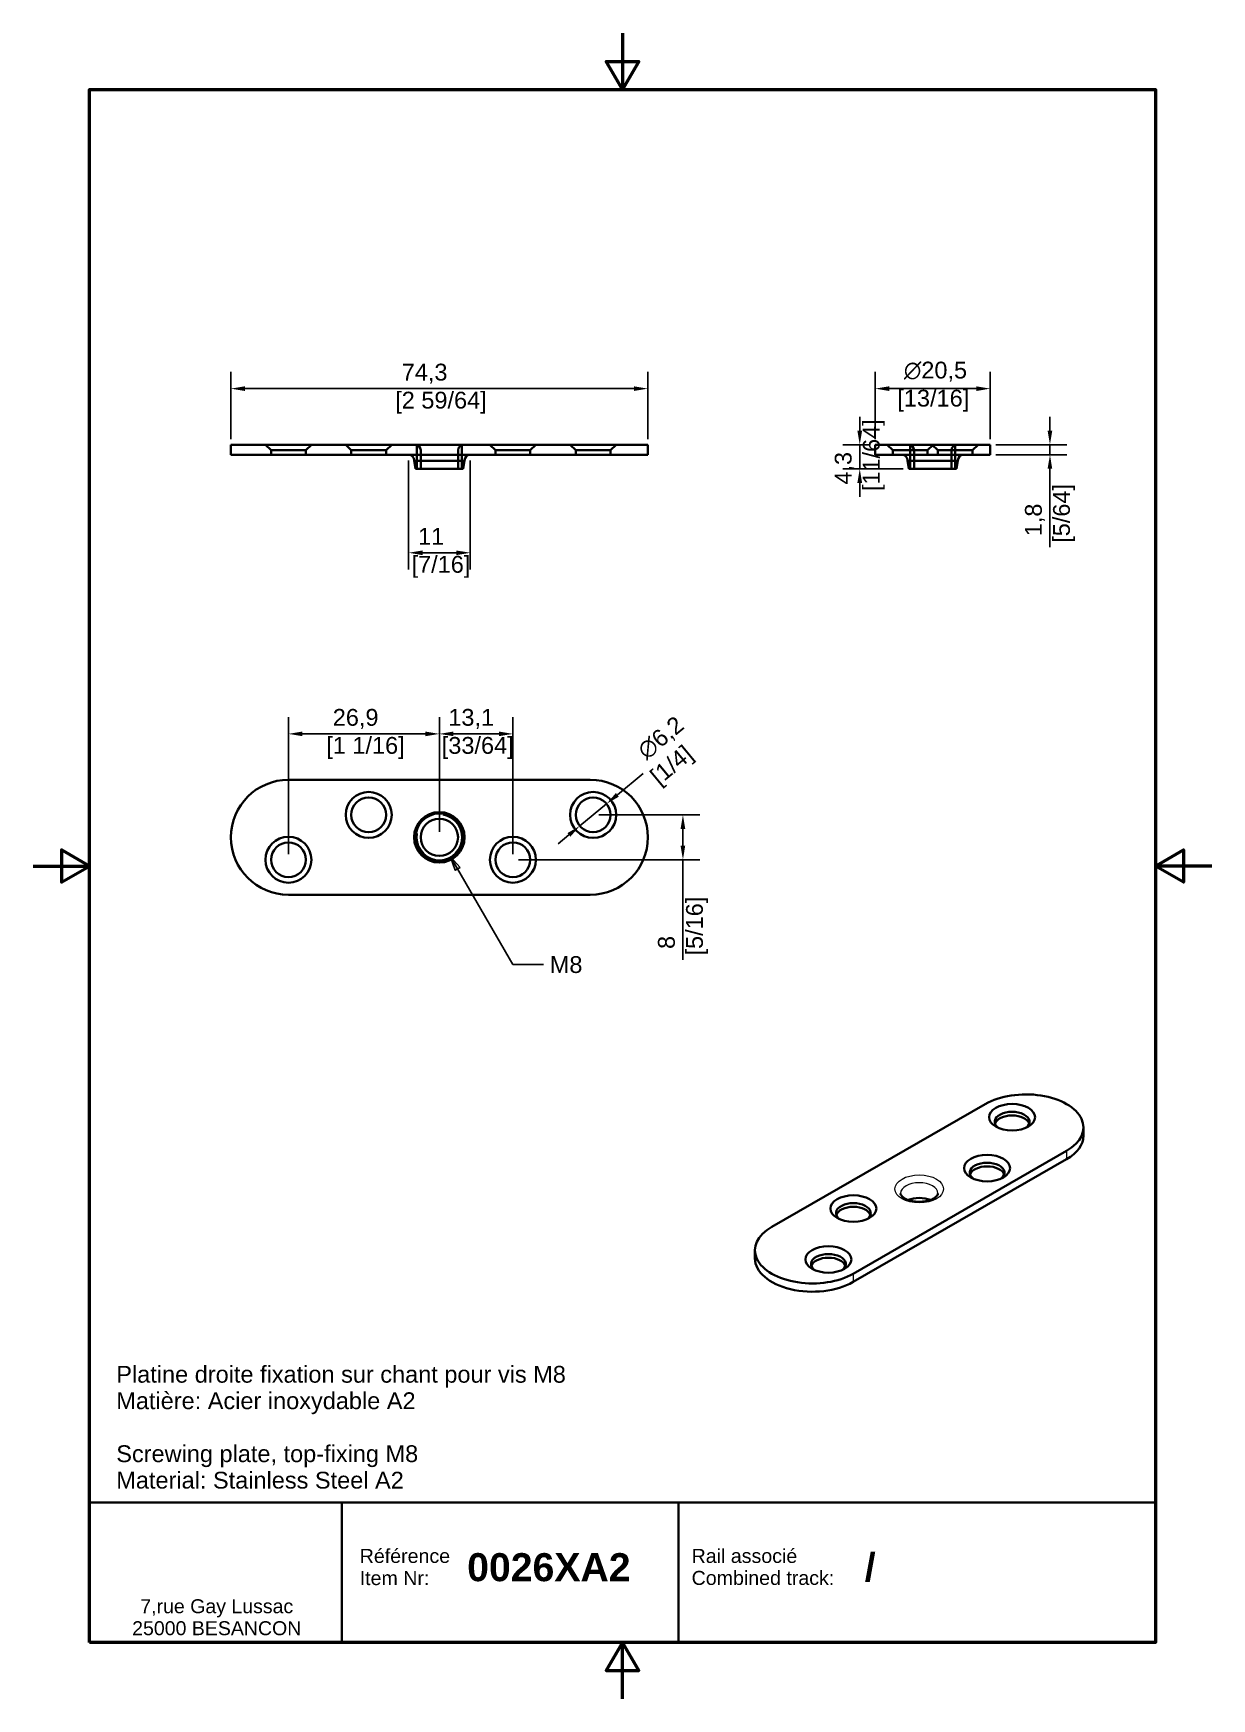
# Model space of a CAD drawing. Header units: millimetres. Extents: x 0 to 210, y 0 to 297.
import ezdxf

# ---------------------------------------------------------------- set-up
doc = ezdxf.new("R2010")
doc.units = ezdxf.units.MM
for name, color, linetype, lineweight in [('Arêtes cachées(ISO)', 7, 'Continuous', 35), ('Arêtes tangentes visibles(ISO)', 7, 'Continuous', 18), ('Arêtes visibles(ISO)', 7, 'Continuous', 35), ('Cadre_0', 7, 'Continuous', 50), ('Cotes(ISO)', 7, 'Continuous', 18), ('Filetages(ISO)', 7, 'Continuous', 18), ("Géométrie d'esquisse(ISO)", 7, 'Continuous', 35), ('Symboles(ISO)', 7, 'Continuous', 18)]:
    doc.layers.add(name, color=color, linetype=linetype, lineweight=lineweight)
doc.styles.add('Courant-ISO', font='arial.ttf')
doc.styles.add('MANTION', font='arial.ttf')
doc.styles.add('Style de texte49', font='')
doc.styles.get('Style de texte49').set_extended_font_data('Arial', bold=True)
doc.dimstyles.new('Plan commercial', dxfattribs={"dimtxt": 3, "dimasz": 2.5, "dimexe": 3, "dimexo": 1, "dimgap": 0.762, "dimtad": 1, "dimrnd": 1e-08, "dimtxsty": 'MANTION', "dimcen": 0.09, "dimdle": 10, "dimclrd": 7, "dimclre": 7, "dimclrt": 256, "dimazin": 2, "dimtfac": 0.5, "dimtmove": 0, "dimatfit": 3, "dimfxl": 0, "dimtolj": 1, "dimlwd": 25, "dimlwe": 25, "dimarcsym": 0})

# ---------------------------------------------------------------- blocks, each defined once
blk = doc.blocks.new('Cadres Cadre par défaut')
at = {"layer": 'Cadre_0', "flags": 128}
for points in [[(105, 297), (105, 287), (102.11, 292), (107.89, 292), (105, 287)], [(10, 10), (10, 287), (200, 287), (200, 10), (10, 10)], [(0, 148.5), (10, 148.5), (5, 151.39), (5, 145.61), (10, 148.5)], [(210, 148.5), (200, 148.5), (205, 151.39), (205, 145.61), (200, 148.5)], [(105, 0), (105, 10), (102.11, 5), (107.89, 5), (105, 10)]]:
    blk.add_lwpolyline(points, dxfattribs=at)
blk = doc.blocks.new('Cartouches ISO')
at = {"layer": "Géométrie d'esquisse(ISO)"}
for p, q in [((50.77, 207.61), (50.77, 182.61)), ((50.77, 207.61), (240.77, 207.61)), ((95.77, 207.61), (95.77, 182.61)), ((155.77, 207.61), (155.77, 182.61)), ((240.77, 182.61), (240.77, 207.61)), ((50.77, 182.61), (240.77, 182.61))]:
    blk.add_line(p, q, dxfattribs=at)
at = {"layer": 'Symboles(ISO)', "color": 7, "char_height": 2.5, "attachment_point": 4, "style": 'Courant-ISO'}
for s, insert, width in [('\\fArial|b0|i0;Référence', (98.94, 198.05), 16.1109), ('\\fArial|b0|i0;Rail associé', (158.09, 198.05), 18.8281), ('\\fArial|b0|i0;Item Nr:', (98.94, 194.1), 12.4162), ('\\fArial|b0|i0;Combined track:', (158.09, 194.13), 25.4249)]:
    blk.add_mtext(s, dxfattribs=dict(at, insert=insert, width=width))
at = {"layer": 'Symboles(ISO)', "color": 7, "insert": (73.46, 187.12), "char_height": 2.4892, "width": 44.8115, "attachment_point": 5, "line_spacing_factor": 0.944221, "style": 'Courant-ISO'}
blk.add_mtext('\\fArial|b0|i0;7,rue Gay Lussac\\P25000 BESANCON', dxfattribs=at)
at = {"layer": 'Symboles(ISO)', "color": 7, "style": 'Style de texte49'}
for tag, p in [('Référence_?_001', (118.09, 193.56)), ('Rail_associé_?_001', (188.95, 193.59))]:
    blk.add_attdef(tag, p, '', height=5, dxfattribs=at)
blk = doc.blocks.new('*D4')
at = {"layer": 'Cotes(ISO)', "color": 7, "linetype": 'Continuous', "lineweight": 25, "transparency": 16777216}
for p, q in [((35.22, 224.63), (35.22, 236.63)), ((109.52, 224.63), (109.52, 236.63)), ((37.72, 233.63), (107.02, 233.63))]:
    blk.add_line(p, q, dxfattribs=at)
at = {"layer": 'Cotes(ISO)', "color": 7, "linetype": 'Continuous', "transparency": 16777216}
for points in [[(37.72, 234.05), (37.72, 233.21), (35.22, 233.63)], [(107.02, 234.05), (107.02, 233.21), (109.52, 233.63)]]:
    blk.add_solid(points, dxfattribs=at)
at = {"layer": 'Defpoints', "color": 0, "linetype": 'Continuous', "transparency": 16777216}
for p in [(109.52, 233.63), (35.22, 223.63), (109.52, 223.63)]:
    blk.add_point(p, dxfattribs=at)
at = {"layer": 'Cotes(ISO)', "color": 154, "linetype": 'Continuous', "lineweight": 25, "true_color": 0x004691, "transparency": 16777216, "insert": (64.49, 238.08), "char_height": 3, "attachment_point": 1, "style": 'MANTION'}
blk.add_mtext('\\A1; 74,3\\P[2 59/64]', dxfattribs=at)
blk = doc.blocks.new('*D5')
at = {"layer": 'Cotes(ISO)', "color": 7, "linetype": 'Continuous', "lineweight": 25, "transparency": 16777216}
for p, q in [((66.87, 220.83), (66.87, 201.36)), ((77.87, 220.83), (77.87, 201.36)), ((69.37, 204.36), (75.37, 204.36))]:
    blk.add_line(p, q, dxfattribs=at)
at = {"layer": 'Cotes(ISO)', "color": 7, "linetype": 'Continuous', "transparency": 16777216}
for points in [[(69.37, 204.77), (69.37, 203.94), (66.87, 204.36)], [(75.37, 204.77), (75.37, 203.94), (77.87, 204.36)]]:
    blk.add_solid(points, dxfattribs=at)
at = {"layer": 'Defpoints', "color": 0, "linetype": 'Continuous', "transparency": 16777216}
for p in [(66.87, 221.83), (77.87, 221.83), (77.87, 204.36)]:
    blk.add_point(p, dxfattribs=at)
at = {"layer": 'Cotes(ISO)', "color": 154, "linetype": 'Continuous', "lineweight": 25, "true_color": 0x004691, "transparency": 16777216, "insert": (67.4, 208.8), "char_height": 3, "attachment_point": 1, "style": 'MANTION'}
blk.add_mtext('\\A1; 11\\P[7/16]', dxfattribs=at)
blk = doc.blocks.new('*D6')
at = {"layer": 'Cotes(ISO)', "color": 7, "linetype": 'Continuous', "lineweight": 25, "transparency": 16777216}
for p, q in [((181.18, 226.13), (181.18, 228.63)), ((171.54, 223.63), (184.18, 223.63)), ((181.18, 223.63), (181.18, 221.83)), ((171.54, 221.83), (184.18, 221.83)), ((181.18, 219.33), (181.18, 205.38))]:
    blk.add_line(p, q, dxfattribs=at)
at = {"layer": 'Cotes(ISO)', "color": 7, "linetype": 'Continuous', "transparency": 16777216}
for points in [[(180.76, 226.13), (181.59, 226.13), (181.18, 223.63)], [(180.76, 219.33), (181.59, 219.33), (181.18, 221.83)]]:
    blk.add_solid(points, dxfattribs=at)
at = {"layer": 'Defpoints', "color": 0, "linetype": 'Continuous', "transparency": 16777216}
for p in [(170.54, 223.63), (170.54, 221.83), (181.18, 221.83)]:
    blk.add_point(p, dxfattribs=at)
at = {"layer": 'Cotes(ISO)', "color": 154, "linetype": 'Continuous', "lineweight": 25, "true_color": 0x004691, "transparency": 16777216, "insert": (176.73, 206.14), "char_height": 3, "attachment_point": 1, "rotation": 90, "style": 'MANTION'}
blk.add_mtext('\\A1; 1,8\\P[5/64]', dxfattribs=at)
blk = doc.blocks.new('*D7')
at = {"layer": 'Cotes(ISO)', "color": 7, "linetype": 'Continuous', "lineweight": 25, "transparency": 16777216}
for p, q in [((147.28, 226.13), (147.28, 228.63)), ((149.04, 223.63), (144.28, 223.63)), ((147.28, 223.63), (147.28, 219.33)), ((155.04, 219.33), (144.28, 219.33)), ((147.28, 216.83), (147.28, 214.33))]:
    blk.add_line(p, q, dxfattribs=at)
at = {"layer": 'Cotes(ISO)', "color": 7, "linetype": 'Continuous', "transparency": 16777216}
for points in [[(146.86, 226.13), (147.7, 226.13), (147.28, 223.63)], [(146.86, 216.83), (147.7, 216.83), (147.28, 219.33)]]:
    blk.add_solid(points, dxfattribs=at)
at = {"layer": 'Defpoints', "color": 0, "linetype": 'Continuous', "transparency": 16777216}
for p in [(150.04, 223.63), (147.28, 219.33), (156.04, 219.33)]:
    blk.add_point(p, dxfattribs=at)
at = {"layer": 'Cotes(ISO)', "color": 154, "linetype": 'Continuous', "lineweight": 25, "true_color": 0x004691, "transparency": 16777216, "insert": (142.83, 215.35), "char_height": 3, "attachment_point": 1, "rotation": 90, "style": 'MANTION'}
blk.add_mtext('\\A1; 4,3\\P[11/64]', dxfattribs=at)
blk = doc.blocks.new('*D8')
at = {"layer": 'Cotes(ISO)', "color": 7, "linetype": 'Continuous', "lineweight": 25, "transparency": 16777216}
for p, q in [((150.04, 224.63), (150.04, 236.63)), ((170.54, 224.63), (170.54, 236.63)), ((168.04, 233.63), (152.54, 233.63))]:
    blk.add_line(p, q, dxfattribs=at)
at = {"layer": 'Cotes(ISO)', "color": 7, "linetype": 'Continuous', "transparency": 16777216}
for points in [[(152.54, 234.05), (152.54, 233.21), (150.04, 233.63)], [(168.04, 234.05), (168.04, 233.21), (170.54, 233.63)]]:
    blk.add_solid(points, dxfattribs=at)
at = {"layer": 'Defpoints', "color": 0, "linetype": 'Continuous', "transparency": 16777216}
for p in [(150.04, 233.63), (150.04, 223.63), (170.54, 223.63)]:
    blk.add_point(p, dxfattribs=at)
at = {"layer": 'Cotes(ISO)', "color": 154, "linetype": 'Continuous', "lineweight": 25, "true_color": 0x004691, "transparency": 16777216, "insert": (153.98, 238.44), "char_height": 3, "attachment_point": 1, "style": 'MANTION'}
blk.add_mtext('\\A1; \\fAIGDT|b0|i0;\\H3.0000;\\ln\\fArial|b0|i0;\\H3.0000;20,5\\P[13/16]', dxfattribs=at)
blk = doc.blocks.new('*D9')
at = {"layer": 'Cotes(ISO)', "color": 7, "linetype": 'Continuous', "lineweight": 25, "transparency": 16777216}
for p, q in [((72.37, 154.62), (72.37, 175.06)), ((85.47, 150.62), (85.47, 175.06)), ((74.87, 172.06), (82.97, 172.06))]:
    blk.add_line(p, q, dxfattribs=at)
at = {"layer": 'Cotes(ISO)', "color": 7, "linetype": 'Continuous', "transparency": 16777216}
for points in [[(74.87, 172.48), (74.87, 171.65), (72.37, 172.06)], [(82.97, 172.48), (82.97, 171.65), (85.47, 172.06)]]:
    blk.add_solid(points, dxfattribs=at)
at = {"layer": 'Defpoints', "color": 0, "linetype": 'Continuous', "transparency": 16777216}
for p in [(85.47, 172.06), (72.37, 153.62), (85.47, 149.62)]:
    blk.add_point(p, dxfattribs=at)
at = {"layer": 'Cotes(ISO)', "color": 154, "linetype": 'Continuous', "lineweight": 25, "true_color": 0x004691, "transparency": 16777216, "insert": (72.79, 176.51), "char_height": 3, "attachment_point": 1, "style": 'MANTION'}
blk.add_mtext('\\A1; 13,1\\P[33/64]', dxfattribs=at)
blk = doc.blocks.new('*D10')
at = {"layer": 'Cotes(ISO)', "color": 7, "linetype": 'Continuous', "lineweight": 25, "transparency": 16777216}
for p, q in [((45.47, 150.62), (45.47, 175.06)), ((72.37, 154.62), (72.37, 175.06)), ((69.87, 172.06), (47.97, 172.06))]:
    blk.add_line(p, q, dxfattribs=at)
at = {"layer": 'Cotes(ISO)', "color": 7, "linetype": 'Continuous', "transparency": 16777216}
for points in [[(47.97, 172.48), (47.97, 171.65), (45.47, 172.06)], [(69.87, 172.48), (69.87, 171.65), (72.37, 172.06)]]:
    blk.add_solid(points, dxfattribs=at)
at = {"layer": 'Defpoints', "color": 0, "linetype": 'Continuous', "transparency": 16777216}
for p in [(45.47, 172.06), (72.37, 153.62), (45.47, 149.62)]:
    blk.add_point(p, dxfattribs=at)
at = {"layer": 'Cotes(ISO)', "color": 154, "linetype": 'Continuous', "lineweight": 25, "true_color": 0x004691, "transparency": 16777216, "insert": (52.2, 176.51), "char_height": 3, "attachment_point": 1, "style": 'MANTION'}
blk.add_mtext('\\A1; 26,9\\P[1 1/16]', dxfattribs=at)
blk = doc.blocks.new('*D11')
at = {"layer": 'Cotes(ISO)', "color": 7, "linetype": 'Continuous', "lineweight": 25, "transparency": 16777216}
for p, q in [((100.77, 157.62), (118.77, 157.62)), ((115.77, 155.12), (115.77, 152.12)), ((86.47, 149.62), (118.77, 149.62)), ((115.77, 149.62), (115.77, 131.78))]:
    blk.add_line(p, q, dxfattribs=at)
at = {"layer": 'Cotes(ISO)', "color": 7, "linetype": 'Continuous', "transparency": 16777216}
for points in [[(115.35, 155.12), (116.18, 155.12), (115.77, 157.62)], [(115.35, 152.12), (116.18, 152.12), (115.77, 149.62)]]:
    blk.add_solid(points, dxfattribs=at)
at = {"layer": 'Defpoints', "color": 0, "linetype": 'Continuous', "transparency": 16777216}
for p in [(99.77, 157.62), (85.47, 149.62), (115.77, 149.62)]:
    blk.add_point(p, dxfattribs=at)
at = {"layer": 'Cotes(ISO)', "color": 154, "linetype": 'Continuous', "lineweight": 25, "true_color": 0x004691, "transparency": 16777216, "insert": (111.32, 132.54), "char_height": 3, "attachment_point": 1, "rotation": 90, "style": 'MANTION'}
blk.add_mtext('\\A1; 8\\P[5/16]', dxfattribs=at)
blk = doc.blocks.new('*D12')
at = {"layer": 'Cotes(ISO)', "color": 7, "linetype": 'Continuous', "lineweight": 25, "transparency": 16777216}
for p, q in [((104.08, 161.18), (108.7, 165)), ((97.38, 155.64), (102.16, 159.59)), ((95.45, 154.05), (93.52, 152.46))]:
    blk.add_line(p, q, dxfattribs=at)
at = {"layer": 'Cotes(ISO)', "color": 7, "linetype": 'Continuous', "transparency": 16777216}
for points in [[(103.82, 161.51), (104.35, 160.86), (102.16, 159.59)], [(95.19, 154.37), (95.72, 153.73), (97.38, 155.64)]]:
    blk.add_solid(points, dxfattribs=at)
at = {"layer": 'Defpoints', "color": 0, "linetype": 'Continuous', "transparency": 16777216}
for p in [(102.16, 159.59), (97.38, 155.64)]:
    blk.add_point(p, dxfattribs=at)
at = {"layer": 'Cotes(ISO)', "color": 154, "linetype": 'Continuous', "lineweight": 25, "true_color": 0x004691, "transparency": 16777216, "insert": (106.42, 168.95), "char_height": 3, "attachment_point": 1, "rotation": 39.583, "style": 'MANTION'}
blk.add_mtext('\\A1; ∅6,2\\P[1/4]', dxfattribs=at)
blk = doc.blocks.new('Note de perçage1')
at = {"layer": 'Symboles(ISO)', "color": 7, "linetype": 'Continuous', "lineweight": 25}
for p, q in [((75.62, 147.99), (74.37, 150.15)), ((76.05, 148.24), (74.37, 150.15)), ((74.37, 150.15), (75.18, 147.74)), ((75.18, 147.74), (76.05, 148.24)), ((75.62, 147.99), (85.47, 130.93)), ((85.47, 130.93), (90.95, 130.93))]:
    blk.add_line(p, q, dxfattribs=at)
at = {"layer": 'Symboles(ISO)', "color": 7, "linetype": 'Continuous', "lineweight": 25, "flags": 128}
blk.add_lwpolyline([(76.05, 148.24), (74.37, 150.15), (75.18, 147.74), (76.05, 148.24)], dxfattribs=at)
at = {"layer": 'Symboles(ISO)', "color": 7}
blk.add_solid([(76.05, 148.24), (74.37, 150.15), (75.18, 147.74), (76.05, 148.24)], dxfattribs=at)
at = {"layer": 'Symboles(ISO)', "color": 154, "true_color": 0x004691, "insert": (92.04, 129.38), "char_height": 3, "attachment_point": 7, "style": 'Courant-ISO'}
blk.add_mtext('M8', dxfattribs=at)

msp = doc.modelspace()

# ---------------------------------------------------------------- linework, layer by layer
at = {"layer": 'Arêtes cachées(ISO)'}
for p, q in [((42.367, 222.631), (41.367, 223.631)), ((48.567, 222.631), (49.567, 223.631)), ((56.667, 222.631), (55.667, 223.631)), ((62.867, 222.631), (63.867, 223.631)), ((68.367, 223.577), (68.367, 219.331)), ((76.367, 219.331), (76.367, 223.577)), ((82.367, 222.631), (81.367, 223.631)), ((88.567, 222.631), (89.567, 223.631)), ((96.667, 222.631), (95.667, 223.631)), ((102.867, 222.631), (103.867, 223.631)), ((153.185, 222.631), (152.185, 223.631)), ((156.285, 223.577), (156.285, 219.331)), ((159.385, 222.631), (160.385, 223.631)), ((161.185, 222.631), (160.185, 223.631)), ((164.285, 219.331), (164.285, 223.577)), ((167.385, 222.631), (168.385, 223.631)), ((42.367, 222.631), (48.567, 222.631)), ((42.367, 222.631), (42.367, 221.831)), ((48.567, 222.631), (48.567, 221.831)), ((56.667, 222.631), (62.867, 222.631)), ((56.667, 222.631), (56.667, 221.831)), ((62.867, 222.631), (62.867, 221.831)), ((69.043, 219.331), (69.043, 222.631)), ((75.69, 219.331), (75.69, 222.631)), ((82.367, 222.631), (88.567, 222.631)), ((82.367, 222.631), (82.367, 221.831)), ((88.567, 222.631), (88.567, 221.831)), ((96.667, 222.631), (102.867, 222.631)), ((96.667, 222.631), (96.667, 221.831)), ((102.867, 222.631), (102.867, 221.831)), ((153.185, 222.631), (159.385, 222.631)), ((153.185, 222.631), (153.185, 221.831)), ((156.962, 219.331), (156.962, 222.631)), ((159.385, 222.631), (159.385, 221.831)), ((161.185, 222.631), (167.385, 222.631)), ((161.185, 222.631), (161.185, 221.831)), ((163.609, 219.331), (163.609, 222.631)), ((167.385, 222.631), (167.385, 221.831))]:
    msp.add_line(p, q, dxfattribs=at)
for radius in [4.5, 4.25]:
    msp.add_circle((72.367, 153.617), radius, dxfattribs=at)
for centre, start, end in [((68.043, 222.631), 0, 90), ((76.69, 222.631), 90, 180), ((155.962, 222.631), 0, 90), ((164.609, 222.631), 90, 180)]:
    msp.add_arc(centre, 1, start, end, dxfattribs=at)
at = {"layer": 'Arêtes tangentes visibles(ISO)'}
for p, q in [((184.151, 97.694), (184.151, 96.223)), ((146.109, 75.787), (146.109, 74.316))]:
    msp.add_line(p, q, dxfattribs=at)
msp.add_ellipse((157.882, 90.915), major_axis=(4.324, 0), ratio=0.5758617, dxfattribs=at)
msp.add_ellipse((157.882, 90.097), major_axis=(-3.324, 0), ratio=0.5758617, start_param=3.1415927, end_param=6.2831853, dxfattribs=at)
at = {"layer": 'Arêtes visibles(ISO)'}
for p, q in [((35.217, 223.631), (45.467, 223.631)), ((35.217, 223.631), (35.217, 221.831)), ((99.267, 223.631), (45.467, 223.631)), ((99.267, 223.631), (109.517, 223.631)), ((109.517, 223.631), (109.517, 221.831)), ((150.035, 223.631), (170.535, 223.631)), ((150.035, 223.631), (150.035, 221.831)), ((170.535, 223.631), (170.535, 221.831)), ((45.467, 221.831), (35.217, 221.831)), ((45.467, 221.831), (99.267, 221.831)), ((67.867, 220.831), (67.867, 220.749)), ((67.867, 220.749), (76.867, 220.749)), ((68.117, 219.331), (67.867, 220.749)), ((76.617, 219.331), (76.867, 220.749)), ((76.867, 220.831), (76.867, 220.749)), ((109.517, 221.831), (99.267, 221.831)), ((170.535, 221.831), (150.035, 221.831)), ((155.785, 220.831), (155.785, 220.749)), ((155.785, 220.749), (164.785, 220.749)), ((156.035, 219.331), (155.785, 220.749)), ((164.535, 219.331), (164.785, 220.749)), ((164.785, 220.831), (164.785, 220.749)), ((76.617, 219.331), (68.117, 219.331)), ((164.535, 219.331), (156.035, 219.331)), ((45.467, 163.867), (99.267, 163.867)), ((99.267, 143.367), (45.467, 143.367)), ((131.613, 84.135), (169.655, 106.042)), ((187.153, 101.868), (187.153, 100.397)), ((184.151, 97.694), (146.109, 75.787)), ((146.109, 74.316), (184.151, 96.223)), ((128.611, 79.961), (128.611, 78.489))]:
    msp.add_line(p, q, dxfattribs=at)
for centre, radius in [((59.767, 157.617), 4.1), ((59.767, 157.617), 3.1), ((99.767, 157.617), 4.1), ((99.767, 157.617), 3.1), ((72.367, 153.617), 3.324), ((45.467, 149.617), 4.1), ((45.467, 149.617), 3.1), ((85.467, 149.617), 4.1), ((85.467, 149.617), 3.1)]:
    msp.add_circle(centre, radius, dxfattribs=at)
for centre, radius, start, end in [((66.867, 220.831), 1, 0, 90), ((77.867, 220.831), 1, 90, 180), ((154.785, 220.831), 1, 0, 90), ((165.785, 220.831), 1, 90, 180), ((45.467, 153.617), 10.25, 90, 270), ((99.267, 153.617), 10.25, 270, 90)]:
    msp.add_arc(centre, radius, start, end, dxfattribs=at)
for centre, major_axis, start_param, end_param in [((176.903, 101.868), (10.25, 0), 5.4977871, 8.6393798), ((174.428, 102.883), (-3.1, 0), 2.5117671, 6.9130109), ((174.428, 102.229), (3.1, 0), 0.1842266, 2.9573661), ((176.903, 100.397), (10.25, 0), 5.4977871, 6.2831853), ((169.973, 93.802), (-3.1, 0), 2.5117671, 6.9130109), ((169.973, 93.148), (3.1, 0), 0.1842266, 2.9573661), ((157.882, 87.399), (-3.323, 0), 4.0743012, 5.3504768), ((146.144, 86.595), (-3.1, 0), 2.5117671, 6.9130109), ((146.144, 85.941), (3.1, 0), 0.1842266, 2.9573661), ((138.861, 79.961), (-10.25, 0), 5.4977871, 8.6393798), ((138.861, 78.489), (-10.25, 0), 0, 2.3561945), ((141.689, 77.515), (-3.1, 0), 2.5117671, 6.9130109), ((141.689, 76.861), (3.1, 0), 0.1842266, 2.9573661)]:
    msp.add_ellipse(centre, major_axis=major_axis, ratio=0.5758617, start_param=start_param, end_param=end_param, dxfattribs=at)
for centre in [(174.428, 103.7), (169.973, 94.62), (146.144, 87.413), (141.689, 78.332)]:
    msp.add_ellipse(centre, major_axis=(4.1, 0), ratio=0.5758617, dxfattribs=at)
msp.add_open_spline([(161.205, 90.097), (161.205, 90.018), (161.188, 89.934), (161.055, 89.699), (160.931, 89.55), (160.576, 89.276), (160.369, 89.153), (159.876, 88.932), (159.588, 88.835), (158.954, 88.688), (158.608, 88.638), (157.895, 88.597), (157.53, 88.607), (156.825, 88.685), (156.486, 88.753), (155.878, 88.934), (155.608, 89.046), (155.166, 89.289), (154.991, 89.418), (154.736, 89.664), (154.657, 89.779), (154.571, 89.962), (154.558, 90.031), (154.558, 90.097)], degree=3, knots=[0.7853982, 0.7853982, 0.7853982, 0.7853982, 1.0995574, 1.0995574, 1.4259212, 1.4259212, 1.6960031, 1.6960031, 1.9719534, 1.9719534, 2.2566197, 2.2566197, 2.5458615, 2.5458615, 2.8342322, 2.8342322, 3.1162838, 3.1162838, 3.3889395, 3.3889395, 3.6626385, 3.6626385, 3.9269908, 3.9269908, 3.9269908, 3.9269908], dxfattribs=at)
at = {"layer": 'Filetages(ISO)'}
msp.add_arc((72.367, 153.617), 4, 170, 80, dxfattribs=at)

# ---------------------------------------------------------------- block references
msp.add_blockref('Cadres Cadre par défaut', (0, 0))
msp.add_blockref('Cartouches ISO', (-40.772, -172.607)).add_auto_attribs({'Référence_?_001': '0026XA2', 'Rail_associé_?_001': '/'})
at = {"layer": 'Symboles(ISO)'}
msp.add_blockref('Note de perçage1', (0, 0), dxfattribs=at)

# ---------------------------------------------------------------- texts
at = {"layer": 'Symboles(ISO)', "color": 7, "insert": (14.784, 59.357), "char_height": 3, "width": 80.11739, "attachment_point": 1, "line_spacing_factor": 0.944221, "style": 'Courant-ISO'}
msp.add_mtext('{Platine droite fixation sur chant pour vis M8\\PMatière: Acier inoxydable A2\\P \\PScrewing plate, top-fixing M8\\PMaterial: Stainless Steel A2}', dxfattribs=at)

# ---------------------------------------------------------------- dimensions: what is measured, and where the dimension line sits
at = {"layer": 'Cotes(ISO)', "color": 7, "linetype": 'Continuous', "lineweight": 25}
for base, p1, p2, angle, text, override, picture, middle in [((109.517, 233.631), (35.217, 223.631), (109.517, 223.631), 180, ' <>\\X[2 59/64]', {"dimdec": 2, "dimpost": '\\X', "dimtp": 0, "dimtm": 0, "dimtdec": 2, "dimtofl": 0, "dimatfit": 1, "dimtvp": -0.25}, '*D4', (72.367, 233.631)), ((150.035, 233.631), (170.535, 223.631), (150.035, 223.631), 180, ' \\fAIGDT|b0|i0;\\H3.0000;\\ln\\fArial|b0|i0;\\H3.0000;<>\\X[13/16]', {"dimdec": 2, "dimpost": '\\X', "dimtp": 0, "dimtm": 0, "dimtdec": 2, "dimtofl": 0, "dimatfit": 1, "dimtvp": -0.25}, '*D8', (160.285, 233.631)), ((147.279, 219.331), (150.035, 223.631), (156.035, 219.331), 90, ' <>\\X[11/64]', {"dimdec": 2, "dimpost": '\\X', "dimtp": 0, "dimtm": 0, "dimtdec": 2, "dimtofl": 1, "dimatfit": 1, "dimtvp": -0.25}, '*D7', (147.279, 221.481)), ((181.178, 221.831), (170.535, 223.631), (170.535, 221.831), 90, ' <>\\X[5/64]', {"dimdec": 2, "dimpost": '\\X', "dimtp": 0, "dimtm": 0, "dimtdec": 2, "dimtofl": 1, "dimatfit": 1, "dimtvp": -0.25}, '*D6', (181.178, 211.104)), ((77.867, 204.356), (66.867, 221.831), (77.867, 221.831), 180, ' <>\\X[7/16]', {"dimdec": 2, "dimpost": '\\X', "dimtp": 0, "dimtm": 0, "dimtdec": 2, "dimtofl": 0, "dimatfit": 1, "dimtvp": -0.25}, '*D5', (72.367, 204.356)), ((45.467, 172.063), (72.367, 153.617), (45.467, 149.617), 180, ' <>\\X[1 1/16]', {"dimdec": 2, "dimpost": '\\X', "dimtp": 0, "dimtm": 0, "dimtdec": 2, "dimtofl": 0, "dimatfit": 1, "dimtvp": -0.25}, '*D10', (58.917, 172.063)), ((85.467, 172.063), (72.367, 153.617), (85.467, 149.617), 180, ' <>\\X[33/64]', {"dimdec": 2, "dimpost": '\\X', "dimtp": 0, "dimtm": 0, "dimtdec": 2, "dimtofl": 0, "dimatfit": 1, "dimtvp": -0.25}, '*D9', (78.917, 172.063)), ((115.767, 149.617), (99.767, 157.617), (85.467, 149.617), 90, ' <>\\X[5/16]', {"dimdec": 2, "dimpost": '\\X', "dimtp": 0, "dimtm": 0, "dimtdec": 2, "dimtofl": 0, "dimatfit": 2, "dimtvp": -0.25}, '*D11', (115.767, 137.505))]:
    dim = msp.add_linear_dim(base=base, p1=p1, p2=p2, angle=angle, text=text, dimstyle='Plan commercial', override=override, dxfattribs=at)
    dim.commit()
    dim.dimension.update_dxf_attribs({"geometry": picture, "text_midpoint": middle, "dimtype": 160})
dim = msp.add_diameter_dim_2p(p1=(97.378, 155.641), p2=(102.156, 159.592), text=' <>\\X[1/4]', dimstyle='Plan commercial', override={"dimtad": 0, "dimdec": 2, "dimlfac": 1, "dimpost": '\\X', "dimtp": 0, "dimtm": 0, "dimtdec": 2, "dimatfit": 2, "dimtvp": -0.25}, dxfattribs=at)
dim.commit()
dim.dimension.update_dxf_attribs({"geometry": '*D12', "text_midpoint": (113.147, 168.679), "dimtype": 163})

doc.saveas('drawing.dxf')
